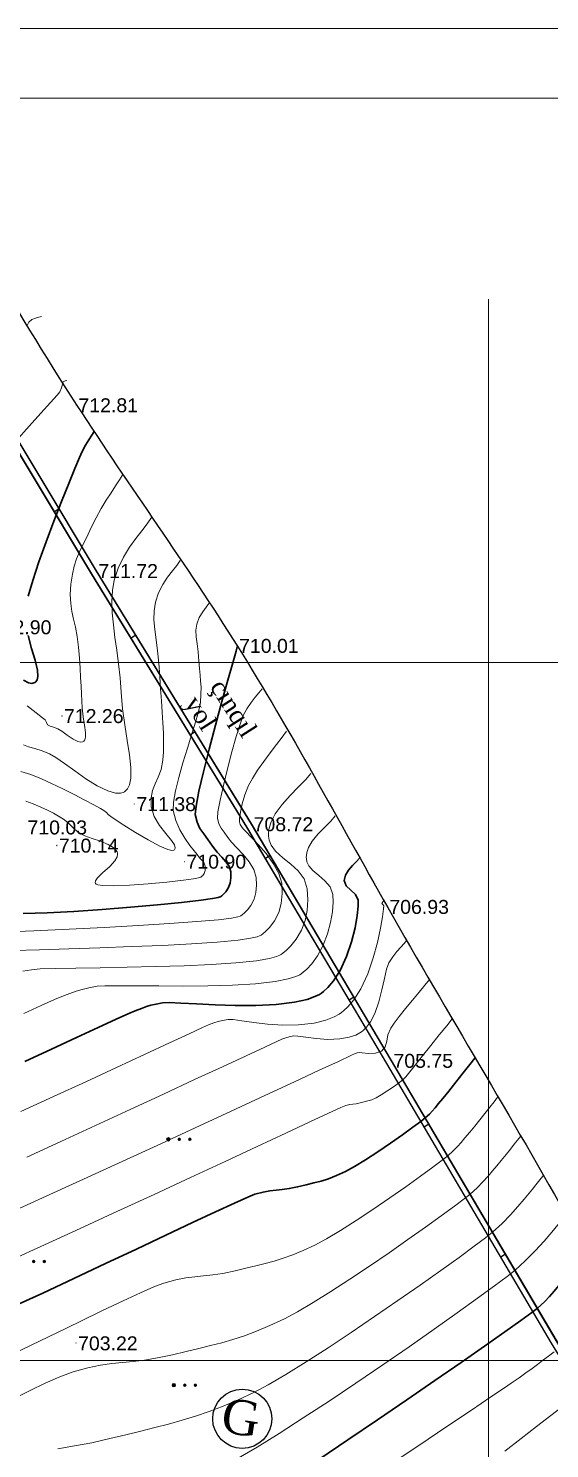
# Model space of a CAD drawing. Header units: feet. Extents: x 3381 to 1374491, y 675186 to 8751562.
# Drawn here: x 686519.3 to 686556.7, y 4375454.9 to 4375556.6 of the extents above; entities that cross this region are included whole.
import ezdxf

# ---------------------------------------------------------------- set-up
doc = ezdxf.new("R2010")
doc.units = ezdxf.units.FT
doc.header["$MEASUREMENT"] = 0
doc.header["$PDMODE"] = 34
doc.header["$PDSIZE"] = 0.01
doc.linetypes.add('DUZ', pattern=[0])
doc.layers.get('0').update_dxf_attribs({"linetype": 'CONTINUOUS'})
for name, color, linetype in [('0_Point_Height', 2, 'CONTINUOUS'), ('0_Point_Point', 7, 'CONTINUOUS'), ('col bitkisi', 7, 'CONTINUOUS'), ('Layer8', 7, 'CONTINUOUS'), ('Yazilar', 7, 'CONTINUOUS')]:
    doc.layers.add(name, color=color, linetype=linetype)
for name, color, linetype, lineweight in [('ANA HORIZONTAL', 24, 'CONTINUOUS', 30), ('HORIZANTAL', 24, 'CONTINUOUS', 13), ('km setka', 170, 'CONTINUOUS', 15), ('rabit xt', 7, 'CONTINUOUS', 13)]:
    doc.layers.add(name, color=color, linetype=linetype, lineweight=lineweight)
doc.styles.get("Standard").update_dxf_attribs({"font": 'arial.ttf', "height": 2.5})
doc.styles.add('style5', font='ariall.ttf', dxfattribs={"height": 400})

msp = doc.modelspace()

# ---------------------------------------------------------------- hatches: boundary and pattern name
at = {"layer": 'col bitkisi', "ltscale": 1.5}
h = msp.add_hatch(color=256, dxfattribs=at)
edge = h.paths.add_edge_path()
edge.add_arc((686529.372, 4375477.041), 0.125, 0, 360)
h = msp.add_hatch(color=256, dxfattribs=at)
edge = h.paths.add_edge_path()
edge.add_arc((686530.155, 4375477.041), 0.125, 0, 360)
h = msp.add_hatch(color=256, dxfattribs=at)
edge = h.paths.add_edge_path()
edge.add_arc((686530.913, 4375477.041), 0.125, 0, 360)
h = msp.add_hatch(color=256, dxfattribs=at)
edge = h.paths.add_edge_path()
edge.add_arc((686519.722, 4375468.288), 0.125, 0, 360)
h = msp.add_hatch(color=256, dxfattribs=at)
edge = h.paths.add_edge_path()
edge.add_arc((686520.481, 4375468.288), 0.125, 0, 360)
h = msp.add_hatch(color=256, dxfattribs=at)
edge = h.paths.add_edge_path()
edge.add_arc((686529.767, 4375459.429), 0.125, 0, 360)
h = msp.add_hatch(color=256, dxfattribs=at)
edge = h.paths.add_edge_path()
edge.add_arc((686530.55, 4375459.429), 0.125, 0, 360)
h = msp.add_hatch(color=256, dxfattribs=at)
edge = h.paths.add_edge_path()
edge.add_arc((686531.308, 4375459.429), 0.125, 0, 360)

# ---------------------------------------------------------------- linework, layer by layer
at = {"linetype": 'Continuous'}
for p, q in [((686521.545, 4375522.201, 716.5), (686521.212, 4375521.98, 716.5)), ((686527.039, 4375513.156, 1428.757), (686526.705, 4375512.934, 1428.757)), ((686531.289, 4375506.228, 1427.878), (686530.955, 4375506.007, 1427.878)), ((686536.678, 4375497.365, 716.5), (686536.344, 4375497.143, 716.5)), ((686542.676, 4375487.225, 716.5), (686542.342, 4375487.003, 716.5)), ((686548.048, 4375478.128, 716.5), (686547.715, 4375477.907, 716.5)), ((686553.544, 4375468.808, 716.5), (686553.21, 4375468.587, 716.5))]:
    msp.add_line(p, q, dxfattribs=at)
at = {"linetype": 'Continuous', "elevation": 1413.985}
for points in [[(686577.059, 4375434.316), (686565.714, 4375448.02), (686556.83, 4375462.428), (686545.019, 4375482.457), (686534.999, 4375499.396), (686523.872, 4375517.531), (686511.526, 4375538.079)], [(686574.357, 4375437.6), (686565.719, 4375448.033), (686556.835, 4375462.441), (686545.024, 4375482.47), (686535.004, 4375499.409), (686523.877, 4375517.544), (686511.531, 4375538.092)], [(686577.367, 4375434.571), (686566.04, 4375448.253), (686557.172, 4375462.634), (686545.363, 4375482.66), (686535.341, 4375499.602), (686524.214, 4375517.738), (686511.869, 4375538.285)], [(686574.636, 4375437.889), (686566.045, 4375448.266), (686557.177, 4375462.647), (686545.368, 4375482.673), (686535.346, 4375499.615), (686524.219, 4375517.751), (686511.874, 4375538.298)]]:
    msp.add_lwpolyline(points, dxfattribs=at)
at = {"color": 7, "linetype": 'DUZ', "lineweight": 25}
msp.add_circle((686534.671, 4375457.025, 378.765), 2.121, dxfattribs=at)
at = {"linetype": 'Continuous'}
msp.add_open_spline([(686510.012, 4375551.6, 716.5), (686514.032, 4375544.122, 716.5), (686521.585, 4375530.68, 716.5), (686534.891, 4375512.364, 716.5), (686545.662, 4375492.166, 716.5), (686556.625, 4375474.281, 716.5), (686565.753, 4375456.877, 716.5), (686579.168, 4375438.356, 716.5), (686595.768, 4375424.067, 716.5), (686607.303, 4375409.23, 716.5), (686615.233, 4375398.748, 716.5), (686626.551, 4375386.829, 716.5), (686634.8, 4375376.137, 716.5), (686639.244, 4375370.377, 716.5)], degree=3, knots=[15.2685926, 15.2685926, 15.2685926, 15.2685926, 40.7232097, 61.4623304, 83.0549787, 109.2907167, 124.3927439, 141.9627176, 177.5330077, 189.5588214, 198.2764878, 216.9554477, 238.7688662, 238.7688662, 238.7688662, 238.7688662], dxfattribs=at)
at = {"layer": '0_Point_Point'}
for p in [(686522.792, 4375529.621, 1429.306), (686524.219, 4375517.751, 1428.216), (686534.305, 4375512.391, 1426.509), (686521.756, 4375507.362, 1428.757), (686526.947, 4375501.059, 1427.878), (686535.346, 4375499.615, 1425.221), (686521.388, 4375498.086, 1426.637), (686530.536, 4375496.935, 1427.404), (686545.073, 4375493.696, 1423.428), (686545.368, 4375482.673, 1422.252), (686522.765, 4375462.441, 1419.724)]:
    msp.add_point(p, dxfattribs=at)
at = {"layer": 'ANA HORIZONTAL', "color": 16, "lineweight": 30}
for points, elevation in [([(686519.337, 4375515.941), (686519.658, 4375517.07), (686520.094, 4375518.394), (686520.607, 4375519.83), (686521.16, 4375521.298), (686521.715, 4375522.718), (686522.233, 4375524.007), (686522.678, 4375525.086), (686523.01, 4375525.874), (686523.193, 4375526.289), (686523.434, 4375526.754), (686523.67, 4375527.144), (686523.882, 4375527.469), (686524.052, 4375527.736)], 1429), ([(686518.989, 4375509.916), (686519.342, 4375509.728), (686519.584, 4375509.692), (686519.734, 4375509.726), (686519.806, 4375509.762), (686519.871, 4375509.81), (686519.965, 4375509.934), (686520.029, 4375510.186), (686519.996, 4375510.634), (686519.821, 4375511.343), (686519.571, 4375512.182), (686519.327, 4375513.111)], 1429), ([(686518.978, 4375493.21), (686520.679, 4375493.266), (686522.597, 4375493.366), (686524.627, 4375493.499), (686526.661, 4375493.655), (686528.592, 4375493.825), (686530.312, 4375493.997), (686531.715, 4375494.163), (686532.536, 4375494.284), (686532.941, 4375494.364), (686533.097, 4375494.411), (686533.139, 4375494.433), (686533.206, 4375494.484), (686533.331, 4375494.591), (686533.492, 4375494.766), (686533.661, 4375495.023), (686533.799, 4375495.38), (686533.858, 4375495.773), (686533.841, 4375496.199), (686533.722, 4375496.592), (686533.494, 4375496.921), (686533.194, 4375497.239), (686532.86, 4375497.596), (686532.528, 4375498.045), (686532.21, 4375498.506), (686531.906, 4375498.906), (686531.639, 4375499.302), (686531.431, 4375499.751), (686531.303, 4375500.31), (686531.355, 4375500.903), (686531.565, 4375501.963), (686531.894, 4375503.366), (686532.305, 4375504.988), (686532.758, 4375506.702), (686533.215, 4375508.385), (686533.637, 4375509.911), (686533.986, 4375511.156), (686534.224, 4375511.994), (686534.312, 4375512.302), (686534.337, 4375512.337)], 1426.5)]:
    msp.add_lwpolyline(points, dxfattribs=dict(at, elevation=elevation))
at = {"layer": 'ANA HORIZONTAL', "color": 32, "lineweight": 30}
for points, elevation in [([(686519.084, 4375482.613), (686520.995, 4375483.498), (686522.778, 4375484.325), (686524.352, 4375485.053), (686525.634, 4375485.643), (686526.542, 4375486.056), (686526.994, 4375486.25), (686527.438, 4375486.414), (686527.795, 4375486.54), (686528.125, 4375486.641), (686528.492, 4375486.729), (686528.955, 4375486.816), (686529.431, 4375486.831), (686530.271, 4375486.797), (686531.394, 4375486.737), (686532.719, 4375486.674), (686534.164, 4375486.632), (686535.647, 4375486.632), (686537.087, 4375486.697), (686538.403, 4375486.85), (686539.311, 4375487.052), (686539.881, 4375487.256), (686540.198, 4375487.421), (686540.336, 4375487.512), (686540.496, 4375487.635), (686540.798, 4375487.911), (686541.208, 4375488.389), (686541.678, 4375489.12), (686542.15, 4375490.129), (686542.504, 4375491.174), (686542.753, 4375492.176), (686542.908, 4375493.059), (686542.981, 4375493.747), (686542.982, 4375494.162), (686542.79, 4375494.58), (686542.447, 4375494.889), (686542.118, 4375495.19), (686541.97, 4375495.585), (686542.06, 4375495.959), (686542.287, 4375496.314), (686542.579, 4375496.641), (686542.865, 4375496.928), (686543.074, 4375497.167)], 1424), ([(686518.207, 4375465.031), (686520.366, 4375466.03), (686522.61, 4375467.077), (686524.871, 4375468.139), (686527.084, 4375469.182), (686529.181, 4375470.171), (686531.094, 4375471.071), (686532.757, 4375471.849), (686534.102, 4375472.471), (686535.063, 4375472.901), (686535.573, 4375473.105), (686536.16, 4375473.261), (686536.649, 4375473.348), (686537.091, 4375473.397), (686537.534, 4375473.44), (686538.031, 4375473.509), (686538.63, 4375473.634), (686539.249, 4375473.782), (686539.797, 4375473.913), (686540.315, 4375474.05), (686540.84, 4375474.219), (686541.413, 4375474.441), (686542.072, 4375474.74), (686542.709, 4375475.087), (686543.503, 4375475.575), (686544.385, 4375476.151), (686545.29, 4375476.765), (686546.149, 4375477.366), (686546.897, 4375477.901), (686547.465, 4375478.32), (686547.787, 4375478.572), (686548.076, 4375478.836), (686548.286, 4375479.061), (686548.484, 4375479.299), (686548.737, 4375479.602), (686549.031, 4375479.957), (686549.465, 4375480.496), (686549.976, 4375481.137), (686550.501, 4375481.8), (686550.978, 4375482.402), (686551.344, 4375482.862)], 1421.5), ([(686540.147, 4375454.105), (686542.243, 4375455.515), (686544.364, 4375456.953), (686546.457, 4375458.382), (686548.469, 4375459.764), (686550.346, 4375461.06), (686552.034, 4375462.234), (686553.48, 4375463.246), (686554.63, 4375464.059), (686555.43, 4375464.636), (686555.827, 4375464.938), (686556.317, 4375465.389), (686556.693, 4375465.79), (686557.015, 4375466.174), (686557.345, 4375466.571), (686557.742, 4375467.013), (686558.196, 4375467.492), (686558.63, 4375467.951), (686559.009, 4375468.346), (686559.298, 4375468.634), (686559.462, 4375468.771), (686559.68, 4375468.83), (686559.853, 4375468.841)], 1419)]:
    msp.add_lwpolyline(points, dxfattribs=dict(at, elevation=elevation))
at = {"layer": 'col bitkisi', "lineweight": 13, "ltscale": 1.5}
for centre in [(686529.372, 4375477.041, 716.5), (686529.767, 4375459.429, 716.5)]:
    msp.add_circle(centre, 0.125, dxfattribs=at)
at = {"layer": 'HORIZANTAL', "color": 16, "linetype": 'Continuous', "lineweight": 20}
for points, elevation in [([(686519.224, 4375535.286), (686519.364, 4375535.567), (686519.596, 4375535.744), (686519.853, 4375535.847), (686520.097, 4375535.909), (686520.289, 4375535.967)], 1430), ([(686518.472, 4375527.068), (686519.399, 4375528.12), (686520.236, 4375529.049), (686520.92, 4375529.802), (686521.394, 4375530.327), (686521.597, 4375530.571), (686521.714, 4375530.868), (686521.778, 4375531.131), (686521.834, 4375531.283), (686521.97, 4375531.358), (686522.092, 4375531.395)], 1429.5)]:
    msp.add_lwpolyline(points, dxfattribs=dict(at, elevation=elevation))
at = {"layer": 'HORIZANTAL', "color": 32, "linetype": 'Continuous', "lineweight": 13}
for points, elevation in [([(686519.243, 4375508.086), (686519.9, 4375507.589), (686520.354, 4375507.234), (686520.546, 4375507.072), (686520.631, 4375506.887), (686520.723, 4375506.716), (686520.897, 4375506.626), (686521.151, 4375506.55), (686521.454, 4375506.441), (686521.728, 4375506.268), (686522.12, 4375505.985), (686522.557, 4375505.697), (686522.89, 4375505.532), (686523.105, 4375505.482), (686523.224, 4375505.496), (686523.274, 4375505.519), (686523.317, 4375505.553), (686523.381, 4375505.644), (686523.43, 4375505.833), (686523.427, 4375506.169), (686523.354, 4375506.694), (686523.256, 4375507.298), (686523.191, 4375507.937), (686523.169, 4375508.415), (686523.147, 4375508.933), (686523.12, 4375509.496), (686523.087, 4375510.108), (686523.046, 4375510.776), (686522.993, 4375511.504), (686522.926, 4375512.297), (686522.831, 4375513.057), (686522.707, 4375513.708), (686522.576, 4375514.292), (686522.458, 4375514.85), (686522.374, 4375515.424), (686522.345, 4375516.055), (686522.39, 4375516.786), (686522.494, 4375517.503), (686522.629, 4375518.098), (686522.796, 4375518.617), (686522.999, 4375519.106), (686523.24, 4375519.609), (686523.522, 4375520.173), (686523.847, 4375520.844), (686524.202, 4375521.554), (686524.563, 4375522.206), (686524.921, 4375522.802), (686525.264, 4375523.343), (686525.584, 4375523.832), (686525.869, 4375524.269), (686526.11, 4375524.656)], 1428.5), ([(686518.986, 4375505.288), (686519.358, 4375505.151), (686519.809, 4375505.017), (686520.318, 4375504.859), (686520.866, 4375504.649), (686521.317, 4375504.385), (686521.936, 4375503.949), (686522.67, 4375503.417), (686523.467, 4375502.864), (686524.274, 4375502.364), (686525.038, 4375501.992), (686525.583, 4375501.838), (686525.935, 4375501.831), (686526.137, 4375501.886), (686526.227, 4375501.934), (686526.308, 4375501.993), (686526.445, 4375502.14), (686526.593, 4375502.423), (686526.692, 4375502.911), (686526.692, 4375503.675), (686526.59, 4375504.584), (686526.427, 4375505.606), (686526.245, 4375506.713), (686526.083, 4375507.872), (686525.982, 4375509.056), (686525.909, 4375510.092), (686525.8, 4375511.093), (686525.673, 4375512.059), (686525.545, 4375512.988), (686525.434, 4375513.881), (686525.356, 4375514.737), (686525.329, 4375515.554), (686525.37, 4375516.333), (686525.495, 4375517.073), (686525.777, 4375517.95), (686526.15, 4375518.735), (686526.58, 4375519.437), (686527.032, 4375520.064), (686527.47, 4375520.624), (686527.861, 4375521.125), (686528.168, 4375521.576)], 1428), ([(686518.795, 4375503.388), (686519.517, 4375503.155), (686520.278, 4375502.857), (686521.001, 4375502.525), (686521.8, 4375502.138), (686522.614, 4375501.73), (686523.379, 4375501.336), (686524.032, 4375500.991), (686524.512, 4375500.731), (686524.754, 4375500.59), (686524.938, 4375500.441), (686525.071, 4375500.304), (686525.254, 4375500.154), (686525.56, 4375499.947), (686526.19, 4375499.535), (686527.017, 4375499.013), (686527.917, 4375498.479), (686528.766, 4375498.029), (686529.324, 4375497.795), (686529.63, 4375497.726), (686529.765, 4375497.742), (686529.809, 4375497.77), (686529.844, 4375497.816), (686529.869, 4375497.922), (686529.813, 4375498.118), (686529.602, 4375498.444), (686529.199, 4375498.942), (686528.746, 4375499.521), (686528.356, 4375500.165), (686528.142, 4375500.854), (686528.131, 4375501.487), (686528.245, 4375502.012), (686528.434, 4375502.487), (686528.652, 4375502.969), (686528.849, 4375503.517), (686528.979, 4375504.188), (686529.02, 4375504.78), (686529.03, 4375505.425), (686529.014, 4375506.118), (686528.978, 4375506.857), (686528.93, 4375507.636), (686528.875, 4375508.452), (686528.821, 4375509.299), (686528.773, 4375510.174), (686528.702, 4375511.14), (686528.599, 4375512.015), (686528.489, 4375512.813), (686528.396, 4375513.548), (686528.342, 4375514.233), (686528.352, 4375514.88), (686528.45, 4375515.503), (686528.675, 4375516.177), (686528.977, 4375516.769), (686529.32, 4375517.289), (686529.668, 4375517.744), (686529.982, 4375518.143), (686530.226, 4375518.496)], 1427.5), ([(686519.147, 4375501.265), (686519.69, 4375501.065), (686520.239, 4375500.821), (686520.715, 4375500.601), (686521.133, 4375500.394), (686521.507, 4375500.187), (686521.854, 4375499.969), (686522.194, 4375499.704), (686522.435, 4375499.464), (686522.676, 4375499.222), (686523.014, 4375498.956), (686523.397, 4375498.771), (686523.924, 4375498.588), (686524.508, 4375498.391), (686525.061, 4375498.162), (686525.421, 4375497.944), (686525.613, 4375497.756), (686525.694, 4375497.616), (686525.718, 4375497.542), (686525.729, 4375497.449), (686525.696, 4375497.261), (686525.531, 4375496.971), (686525.169, 4375496.582), (686524.642, 4375496.115), (686524.295, 4375495.774), (686524.15, 4375495.548), (686524.134, 4375495.416), (686524.156, 4375495.356), (686524.188, 4375495.322), (686524.324, 4375495.267), (686524.687, 4375495.216), (686525.411, 4375495.197), (686526.592, 4375495.24), (686527.931, 4375495.335), (686529.27, 4375495.461), (686530.45, 4375495.598), (686531.173, 4375495.7), (686531.533, 4375495.766), (686531.667, 4375495.802), (686531.699, 4375495.817), (686531.749, 4375495.855), (686531.835, 4375495.939), (686531.933, 4375496.081), (686532.007, 4375496.297), (686532.013, 4375496.606), (686531.938, 4375496.82), (686531.794, 4375496.999), (686531.613, 4375497.188), (686531.426, 4375497.431), (686531.231, 4375497.695), (686530.92, 4375498.091), (686530.555, 4375498.598), (686530.194, 4375499.196), (686529.897, 4375499.864), (686529.723, 4375500.582), (686529.736, 4375501.192), (686529.878, 4375502.003), (686530.114, 4375502.955), (686530.412, 4375503.99), (686530.738, 4375505.048), (686531.06, 4375506.069), (686531.344, 4375506.996), (686531.557, 4375507.768), (686531.666, 4375508.327), (686531.71, 4375508.916), (686531.713, 4375509.412), (686531.688, 4375509.857), (686531.646, 4375510.291), (686531.601, 4375510.756), (686531.564, 4375511.293), (686531.51, 4375511.95), (686531.434, 4375512.524), (686531.37, 4375513.034), (686531.349, 4375513.498), (686531.404, 4375513.933), (686531.587, 4375514.418), (686531.835, 4375514.818), (686532.088, 4375515.145), (686532.284, 4375515.416)], 1427), ([(686517.324, 4375491.876), (686519.739, 4375491.981), (686522.256, 4375492.096), (686524.778, 4375492.22), (686527.208, 4375492.351), (686529.449, 4375492.486), (686531.403, 4375492.626), (686532.974, 4375492.767), (686533.89, 4375492.88), (686534.345, 4375492.965), (686534.526, 4375493.021), (686534.578, 4375493.049), (686534.666, 4375493.115), (686534.83, 4375493.252), (686535.049, 4375493.473), (686535.29, 4375493.794), (686535.512, 4375494.235), (686535.647, 4375494.717), (686535.699, 4375495.237), (686535.67, 4375495.791), (686535.496, 4375496.36), (686535.161, 4375496.912), (686534.736, 4375497.433), (686534.291, 4375497.907), (686533.899, 4375498.321), (686533.63, 4375498.659), (686533.37, 4375499.033), (686533.149, 4375499.328), (686532.983, 4375499.634), (686532.884, 4375500.039), (686532.922, 4375500.498), (686533.075, 4375501.318), (686533.314, 4375502.382), (686533.608, 4375503.576), (686533.925, 4375504.784), (686534.236, 4375505.891), (686534.51, 4375506.782), (686534.717, 4375507.342), (686534.996, 4375507.869), (686535.297, 4375508.317), (686535.596, 4375508.698), (686535.867, 4375509.023), (686536.084, 4375509.303)], 1426), ([(686518.256, 4375490.555), (686520.136, 4375490.616), (686522.238, 4375490.682), (686524.471, 4375490.755), (686526.742, 4375490.837), (686528.959, 4375490.931), (686531.03, 4375491.039), (686532.864, 4375491.164), (686534.368, 4375491.308), (686535.271, 4375491.439), (686535.744, 4375491.547), (686535.95, 4375491.624), (686536.018, 4375491.665), (686536.137, 4375491.754), (686536.359, 4375491.941), (686536.656, 4375492.24), (686536.983, 4375492.676), (686537.283, 4375493.273), (686537.467, 4375493.926), (686537.537, 4375494.632), (686537.498, 4375495.384), (686537.293, 4375496.077), (686536.891, 4375496.796), (686536.372, 4375497.499), (686535.817, 4375498.142), (686535.305, 4375498.681), (686534.916, 4375499.072), (686534.731, 4375499.273), (686534.61, 4375499.443), (686534.517, 4375499.583), (686534.464, 4375499.767), (686534.475, 4375500.025), (686534.542, 4375500.479), (686534.67, 4375501.065), (686534.862, 4375501.721), (686535.121, 4375502.383), (686535.393, 4375502.89), (686535.766, 4375503.471), (686536.203, 4375504.091), (686536.666, 4375504.715), (686537.116, 4375505.309), (686537.518, 4375505.838), (686537.832, 4375506.269)], 1425.5), ([(686518.945, 4375489.071), (686519.566, 4375489.186), (686520.182, 4375489.237), (686521.269, 4375489.274), (686522.734, 4375489.303), (686524.484, 4375489.33), (686526.423, 4375489.363), (686528.459, 4375489.407), (686530.498, 4375489.47), (686532.447, 4375489.557), (686534.21, 4375489.675), (686535.696, 4375489.83), (686536.621, 4375489.986), (686537.13, 4375490.124), (686537.369, 4375490.226), (686537.457, 4375490.28), (686537.586, 4375490.377), (686537.83, 4375490.579), (686538.161, 4375490.904), (686538.538, 4375491.372), (686538.907, 4375492.011), (686539.167, 4375492.699), (686539.322, 4375493.428), (686539.373, 4375494.19), (686539.326, 4375494.977), (686539.102, 4375495.687), (686538.678, 4375496.259), (686538.14, 4375496.747), (686537.572, 4375497.201), (686537.061, 4375497.674), (686536.749, 4375498.101), (686536.6, 4375498.468), (686536.552, 4375498.74), (686536.545, 4375498.886), (686536.55, 4375499.035), (686536.593, 4375499.331), (686536.73, 4375499.77), (686537.025, 4375500.34), (686537.524, 4375501.024), (686538.1, 4375501.666), (686538.682, 4375502.255), (686539.199, 4375502.781), (686539.579, 4375503.235)], 1425), ([(686519.005, 4375486.047), (686520.263, 4375486.624), (686521.205, 4375487.049), (686521.738, 4375487.273), (686522.309, 4375487.485), (686522.768, 4375487.647), (686523.193, 4375487.776), (686523.664, 4375487.889), (686524.261, 4375488.001), (686524.817, 4375488.036), (686525.803, 4375488.042), (686527.126, 4375488.032), (686528.695, 4375488.019), (686530.42, 4375488.014), (686532.208, 4375488.032), (686533.967, 4375488.084), (686535.607, 4375488.184), (686537.037, 4375488.344), (686537.967, 4375488.524), (686538.509, 4375488.694), (686538.786, 4375488.825), (686538.896, 4375488.896), (686539.033, 4375489), (686539.292, 4375489.226), (686539.645, 4375489.605), (686540.053, 4375490.171), (686540.466, 4375490.947), (686540.778, 4375491.761), (686540.995, 4375492.572), (686541.126, 4375493.338), (686541.177, 4375494.017), (686541.154, 4375494.57), (686540.961, 4375495.124), (686540.596, 4375495.56), (686540.151, 4375495.932), (686539.718, 4375496.298), (686539.442, 4375496.624), (686539.308, 4375496.906), (686539.264, 4375497.12), (686539.258, 4375497.235), (686539.262, 4375497.354), (686539.302, 4375497.589), (686539.427, 4375497.936), (686539.69, 4375498.385), (686540.118, 4375498.916), (686540.585, 4375499.403), (686541.013, 4375499.835), (686541.327, 4375500.201)], 1424.5), ([(686518.801, 4375479.021), (686521.13, 4375480.093), (686523.447, 4375481.164), (686525.666, 4375482.192), (686527.701, 4375483.135), (686529.463, 4375483.952), (686530.867, 4375484.601), (686531.824, 4375485.039), (686532.249, 4375485.227), (686532.635, 4375485.369), (686532.939, 4375485.472), (686533.249, 4375485.553), (686533.65, 4375485.631), (686534.014, 4375485.618), (686534.646, 4375485.532), (686535.489, 4375485.411), (686536.486, 4375485.294), (686537.579, 4375485.22), (686538.711, 4375485.228), (686539.826, 4375485.356), (686540.667, 4375485.571), (686541.249, 4375485.811), (686541.607, 4375486.013), (686541.775, 4375486.128), (686541.937, 4375486.253), (686542.245, 4375486.536), (686542.666, 4375487.034), (686543.156, 4375487.806), (686543.662, 4375488.888), (686544.06, 4375490.026), (686544.361, 4375491.14), (686544.576, 4375492.15), (686544.715, 4375492.976), (686544.789, 4375493.537), (686544.81, 4375493.755), (686544.744, 4375493.846), (686544.683, 4375493.934), (686544.744, 4375494.041), (686544.822, 4375494.133)], 1423.5), ([(686519.221, 4375475.763), (686521.658, 4375476.879), (686524.152, 4375478.026), (686526.632, 4375479.17), (686529.024, 4375480.277), (686531.258, 4375481.313), (686533.26, 4375482.241), (686534.958, 4375483.029), (686536.279, 4375483.642), (686537.153, 4375484.045), (686537.505, 4375484.204), (686537.8, 4375484.312), (686538.039, 4375484.384), (686538.345, 4375484.446), (686538.657, 4375484.427), (686539.217, 4375484.346), (686539.955, 4375484.253), (686540.796, 4375484.197), (686541.668, 4375484.227), (686542.339, 4375484.347), (686542.803, 4375484.508), (686543.084, 4375484.657), (686543.215, 4375484.744), (686543.338, 4375484.841), (686543.565, 4375485.061), (686543.858, 4375485.451), (686544.173, 4375486.056), (686544.468, 4375486.893), (686544.683, 4375487.75), (686544.851, 4375488.551), (686545.006, 4375489.221), (686545.181, 4375489.684), (686545.461, 4375490.117), (686545.747, 4375490.485), (686546.021, 4375490.796), (686546.266, 4375491.062), (686546.465, 4375491.291)], 1423), ([(686517.851, 4375471.701), (686520.36, 4375472.838), (686523.03, 4375474.056), (686525.79, 4375475.321), (686528.567, 4375476.6), (686531.289, 4375477.857), (686533.884, 4375479.058), (686536.281, 4375480.169), (686538.407, 4375481.157), (686540.19, 4375481.986), (686541.558, 4375482.622), (686542.439, 4375483.032), (686542.761, 4375483.181), (686542.899, 4375483.228), (686543.04, 4375483.261), (686543.269, 4375483.234), (686543.704, 4375483.184), (686544.21, 4375483.197), (686544.654, 4375483.36), (686544.909, 4375483.672), (686545.018, 4375484.061), (686545.109, 4375484.51), (686545.306, 4375484.998), (686545.55, 4375485.361), (686545.92, 4375485.846), (686546.371, 4375486.406), (686546.858, 4375486.996), (686547.337, 4375487.57), (686547.763, 4375488.08), (686548.092, 4375488.481)], 1422.5), ([(686518.086, 4375468.383), (686520.493, 4375469.477), (686523.051, 4375470.648), (686525.691, 4375471.864), (686528.347, 4375473.093), (686530.95, 4375474.301), (686533.435, 4375475.456), (686535.734, 4375476.527), (686537.78, 4375477.48), (686539.505, 4375478.283), (686540.842, 4375478.903), (686541.725, 4375479.309), (686542.086, 4375479.467), (686542.367, 4375479.536), (686542.594, 4375479.565), (686542.823, 4375479.589), (686543.11, 4375479.644), (686543.412, 4375479.716), (686543.675, 4375479.784), (686543.944, 4375479.874), (686544.264, 4375480.015), (686544.632, 4375480.225), (686545.1, 4375480.528), (686545.575, 4375480.856), (686545.965, 4375481.136), (686546.179, 4375481.299), (686546.301, 4375481.413), (686546.389, 4375481.514), (686546.497, 4375481.644), (686546.681, 4375481.87), (686547.07, 4375482.355), (686547.597, 4375483.014), (686548.193, 4375483.761), (686548.79, 4375484.51), (686549.321, 4375485.175), (686549.718, 4375485.671)], 1422), ([(686517.859, 4375461.488), (686519.589, 4375462.316), (686521.336, 4375463.161), (686523.045, 4375463.99), (686524.66, 4375464.77), (686526.124, 4375465.468), (686527.383, 4375466.052), (686528.38, 4375466.488), (686529.06, 4375466.743), (686529.91, 4375466.974), (686530.631, 4375467.115), (686531.276, 4375467.199), (686531.898, 4375467.258), (686532.549, 4375467.327), (686533.282, 4375467.438), (686534.15, 4375467.623), (686534.936, 4375467.812), (686535.647, 4375467.98), (686536.311, 4375468.142), (686536.955, 4375468.317), (686537.606, 4375468.52), (686538.293, 4375468.768), (686539.042, 4375469.078), (686539.881, 4375469.466), (686540.705, 4375469.907), (686541.71, 4375470.508), (686542.838, 4375471.226), (686544.034, 4375472.017), (686545.238, 4375472.837), (686546.394, 4375473.643), (686547.445, 4375474.39), (686548.334, 4375475.036), (686549.003, 4375475.535), (686549.395, 4375475.845), (686549.795, 4375476.205), (686550.095, 4375476.512), (686550.354, 4375476.81), (686550.629, 4375477.144), (686550.978, 4375477.56), (686551.329, 4375477.979), (686551.696, 4375478.432), (686552.061, 4375478.893), (686552.407, 4375479.334), (686552.716, 4375479.73), (686552.97, 4375480.052)], 1421), ([(686518.334, 4375458.472), (686519.463, 4375459.054), (686520.555, 4375459.585), (686521.589, 4375460.037), (686522.546, 4375460.382), (686523.599, 4375460.672), (686524.506, 4375460.862), (686525.318, 4375460.981), (686526.083, 4375461.062), (686526.852, 4375461.134), (686527.673, 4375461.23), (686528.595, 4375461.379), (686529.669, 4375461.613), (686530.653, 4375461.85), (686531.551, 4375462.061), (686532.39, 4375462.263), (686533.196, 4375462.472), (686533.996, 4375462.704), (686534.819, 4375462.976), (686535.691, 4375463.303), (686536.638, 4375463.703), (686537.689, 4375464.191), (686538.63, 4375464.688), (686539.757, 4375465.348), (686541.022, 4375466.135), (686542.379, 4375467.015), (686543.783, 4375467.951), (686545.186, 4375468.909), (686546.542, 4375469.852), (686547.806, 4375470.746), (686548.93, 4375471.555), (686549.868, 4375472.244), (686550.574, 4375472.777), (686551.003, 4375473.118), (686551.502, 4375473.57), (686551.921, 4375473.992), (686552.281, 4375474.391), (686552.603, 4375474.774), (686552.908, 4375475.147), (686553.218, 4375475.518), (686553.577, 4375475.946), (686553.891, 4375476.335), (686554.163, 4375476.684), (686554.397, 4375476.987), (686554.597, 4375477.242)], 1420.5), ([(686521.457, 4375454.883), (686522.649, 4375455.075), (686523.896, 4375455.311), (686525.189, 4375455.603), (686526.329, 4375455.88), (686527.398, 4375456.138), (686528.413, 4375456.388), (686529.392, 4375456.642), (686530.353, 4375456.913), (686531.313, 4375457.211), (686532.29, 4375457.549), (686533.302, 4375457.938), (686534.365, 4375458.39), (686535.498, 4375458.917), (686536.532, 4375459.463), (686537.796, 4375460.201), (686539.24, 4375461.096), (686540.815, 4375462.108), (686542.469, 4375463.202), (686544.155, 4375464.339), (686545.821, 4375465.483), (686547.417, 4375466.596), (686548.894, 4375467.641), (686550.202, 4375468.58), (686551.29, 4375469.376), (686552.11, 4375469.993), (686552.611, 4375470.391), (686553.285, 4375471.009), (686553.895, 4375471.634), (686554.429, 4375472.23), (686554.875, 4375472.76), (686555.222, 4375473.188), (686555.458, 4375473.476), (686555.703, 4375473.769), (686555.91, 4375474.029), (686556.082, 4375474.251), (686556.223, 4375474.432)], 1420), ([(686534.385, 4375454.213), (686535.735, 4375455.001), (686537.305, 4375455.969), (686539.042, 4375457.08), (686540.894, 4375458.295), (686542.811, 4375459.577), (686544.739, 4375460.887), (686546.627, 4375462.187), (686548.424, 4375463.44), (686550.077, 4375464.608), (686551.535, 4375465.652), (686552.746, 4375466.535), (686553.658, 4375467.218), (686554.219, 4375467.665), (686554.95, 4375468.333), (686555.651, 4375469.045), (686556.293, 4375469.747), (686556.848, 4375470.389), (686557.287, 4375470.918), (686557.58, 4375471.283), (686557.698, 4375471.434), (686557.784, 4375471.539), (686557.849, 4375471.622)], 1419.5), ([(686553.478, 4375454.712), (686554.65, 4375455.607), (686555.765, 4375456.465), (686556.788, 4375457.258), (686557.685, 4375457.961), (686558.42, 4375458.547), (686558.958, 4375458.989), (686559.265, 4375459.261), (686559.565, 4375459.584), (686559.781, 4375459.863), (686559.965, 4375460.131), (686560.171, 4375460.421), (686560.453, 4375460.765), (686560.775, 4375461.135), (686561.159, 4375461.575), (686561.573, 4375462.035), (686561.985, 4375462.465), (686562.365, 4375462.817), (686562.616, 4375462.997)], 1418), ([(686545.132, 4375453.647), (686547.329, 4375455.122), (686549.34, 4375456.472), (686551.086, 4375457.644), (686552.487, 4375458.587), (686553.466, 4375459.247), (686553.944, 4375459.572), (686554.508, 4375459.968), (686555.001, 4375460.319), (686555.435, 4375460.634), (686555.825, 4375460.921), (686556.183, 4375461.187), (686556.617, 4375461.515), (686557.016, 4375461.821)], 1418.5)]:
    msp.add_lwpolyline(points, dxfattribs=dict(at, elevation=elevation))
at = {"layer": 'km setka', "elevation": 716.5, "flags": 128}
for points in [[(686552.319, 4375537.2), (686552.319, 4375313.348)], [(686417.334, 4375511.186), (686575.413, 4375511.186)], [(686414.57, 4375461.186), (686563.643, 4375461.186)]]:
    msp.add_lwpolyline(points, dxfattribs=at)
at = {"layer": 'rabit xt', "color": 7, "lineweight": 20, "ltscale": 0.3, "elevation": 1433}
msp.add_lwpolyline([(686386.814, 4375556.6), (686806.814, 4375556.6), (686806.814, 4375259.6)], dxfattribs=at)
msp.add_lwpolyline([(686406.814, 4375551.6), (686801.814, 4375551.6), (686801.814, 4375264.6), (686406.814, 4375264.6)], close=True, dxfattribs=at)

# ---------------------------------------------------------------- texts
at = {"layer": '0_Point_Height', "color": 0}
for s, p in [('712.81', (686522.928, 4375529.107, 1429.306)), ('711.72', (686524.355, 4375517.237, 1428.216)), ('712.90', (686516.723, 4375513.208, 1429.401)), ('710.01', (686534.441, 4375511.877, 1426.509)), ('712.26', (686521.892, 4375506.848, 1428.757)), ('711.38', (686527.083, 4375500.545, 1427.878)), ('710.03', (686519.275, 4375498.873, 1426.532)), ('708.72', (686535.482, 4375499.101, 1425.221)), ('710.14', (686521.524, 4375497.572, 1426.637)), ('710.90', (686530.672, 4375496.421, 1427.404)), ('706.93', (686545.209, 4375493.182, 1423.428)), ('705.75', (686545.504, 4375482.159, 1422.252)), ('703.22', (686522.901, 4375461.927, 1419.724))]:
    msp.add_text(s, height=1, dxfattribs=at).set_placement(p)
at = {"layer": 'Layer8', "color": 0, "lineweight": 18, "insert": (686533.037, 4375456.059, 372.765), "char_height": 2.5, "width": 81.30669, "attachment_point": 7, "rotation": 351.05795, "style": 'style5'}
msp.add_mtext('{\\fTimes New Roman|b0|i0|c238|p18;G}', dxfattribs=at)
at = {"layer": 'Yazilar', "insert": (686533.406, 4375510.151, 716.5), "char_height": 1.3, "width": 0.10588, "attachment_point": 1, "rotation": 302.4345}
msp.add_mtext('{\\fTimes New Roman|b0|i0|c238|p18;çınqıl yol}', dxfattribs=at)

doc.saveas('drawing.dxf')
